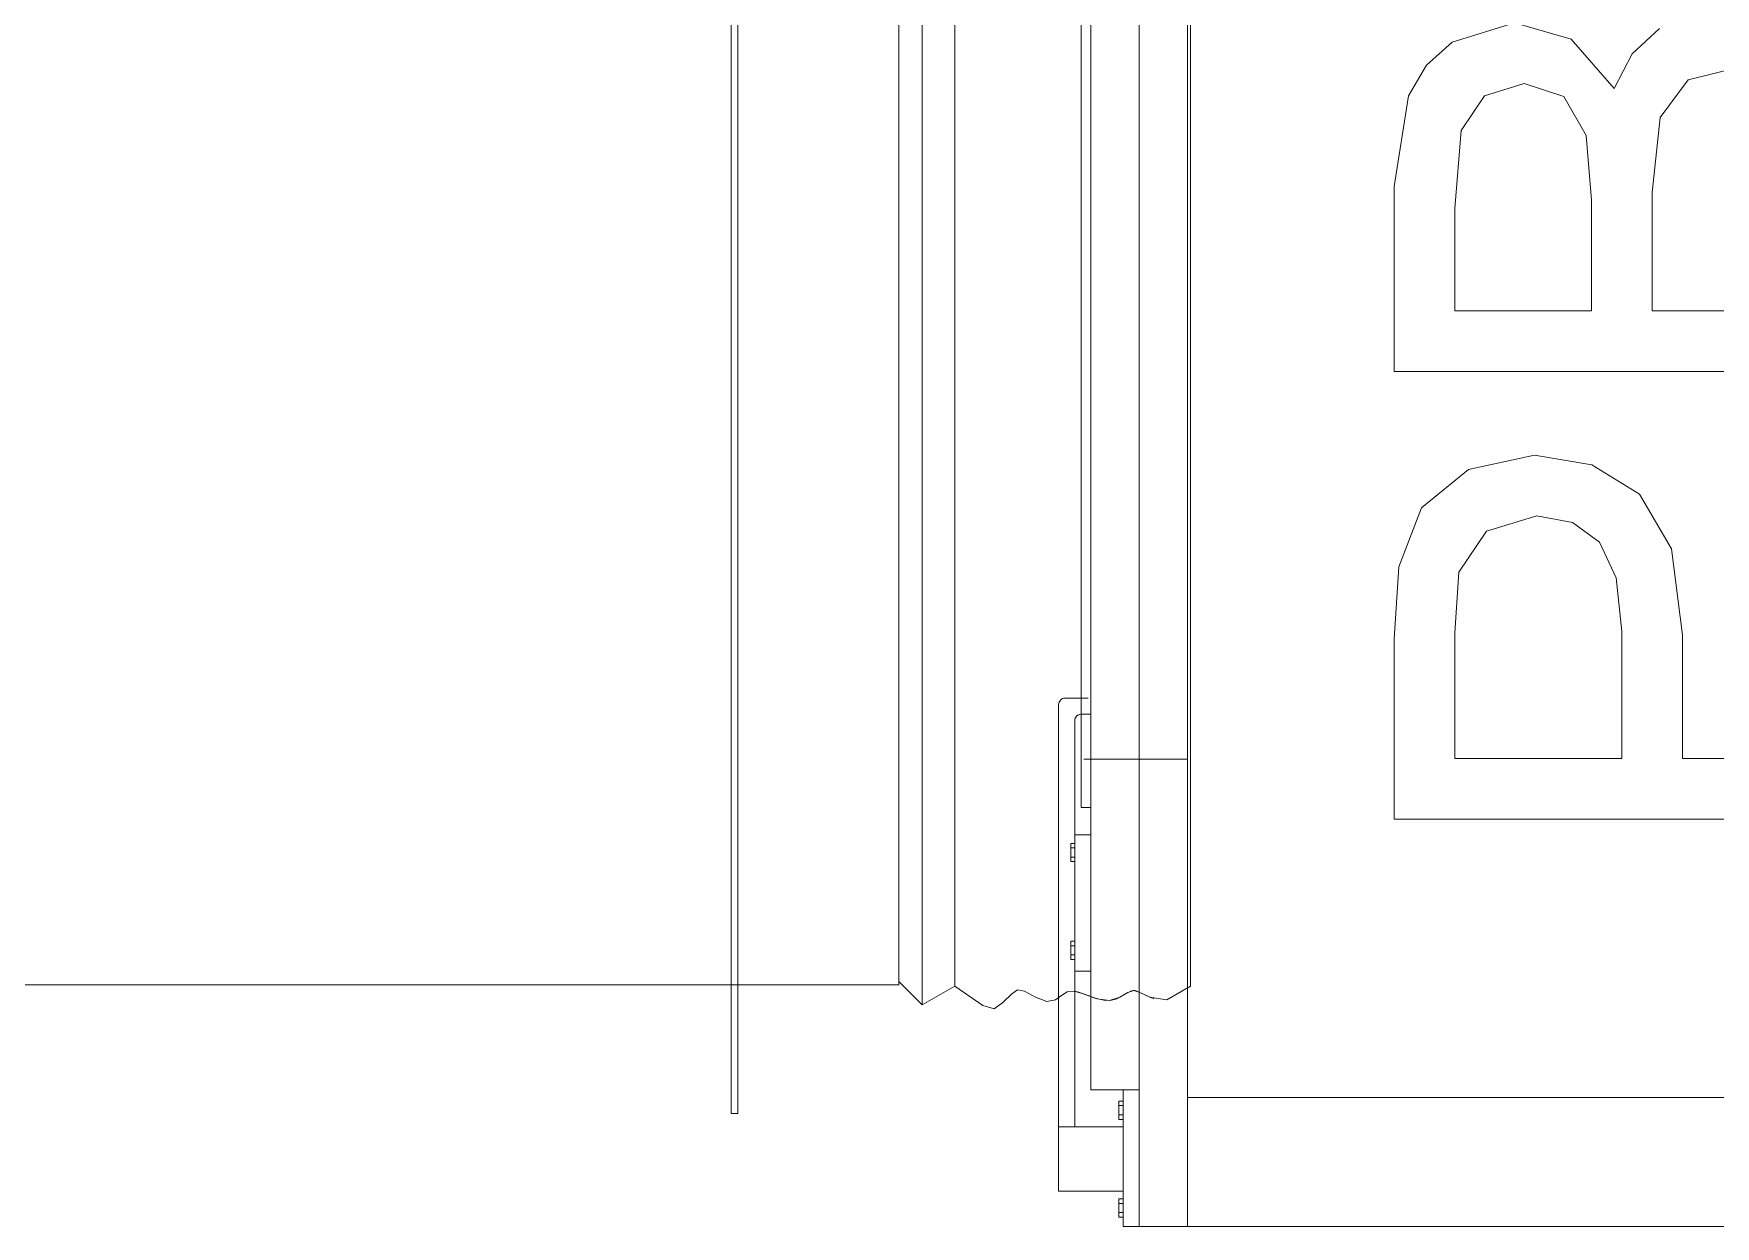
# Model space of a CAD drawing. Header units: millimetres. Extents: x -22227 to 20164, y 15335 to 61747.
# Drawn here: x 2485 to 3007, y 54742 to 55112 of the extents above; entities that cross this region are included whole.
import ezdxf

# ---------------------------------------------------------------- set-up
doc = ezdxf.new("R2010")
doc.units = ezdxf.units.MM
doc.layers.add('A-GLAZ', color=7, linetype='Continuous', lineweight=9, true_color=0x00007f)
doc.layers.add('M-EQPM', color=7, linetype='Continuous', lineweight=5)

# ---------------------------------------------------------------- blocks, each defined once
blk = doc.blocks.new('Passbox - KT 500x500x400-1231699-MẶT BẰNG BỐ TRÍ THIẾT BỊ')
at = {"layer": 'A-GLAZ', "color": 254, "true_color": 0xcccce5}
for p, q in [((-294.12, 240), (-314.12, 240)), ((-314.12, 220), (-314.12, 240)), ((-294.12, 240), (-294.12, 235)), ((-294.12, 240), (-163, 240)), ((-245.76, 235), (-294.12, 235)), ((-294.12, 235), (-294.12, 220)), ((-245.76, 235), (-203.39, 235)), ((-245.76, 230), (-245.76, 235)), ((-240.72, 236.26), (-242.14, 236.26)), ((-242.14, 236.26), (-240.72, 236.26)), ((-242.14, 235), (-242.14, 236.26)), ((-240.72, 235), (-242.14, 235)), ((-242.14, 235), (-240.72, 235)), ((-237.89, 236.26), (-240.72, 236.26)), ((-240.72, 236.26), (-237.89, 236.26)), ((-240.72, 235), (-240.72, 236.26)), ((-240.72, 235), (-240.72, 236.26)), ((-237.89, 235), (-240.72, 235)), ((-240.72, 235), (-237.89, 235)), ((-237.89, 236.26), (-236.47, 236.26)), ((-236.47, 236.26), (-237.89, 236.26)), ((-237.89, 236.26), (-237.89, 235)), ((-237.89, 235), (-237.89, 236.26)), ((-237.89, 235), (-236.47, 235)), ((-236.47, 235), (-237.89, 235)), ((-236.47, 235), (-236.47, 236.26)), ((-210.35, 236.26), (-211.77, 236.26)), ((-211.77, 236.26), (-210.35, 236.26)), ((-211.77, 235), (-211.77, 236.26)), ((-210.35, 235), (-211.77, 235)), ((-211.77, 235), (-210.35, 235)), ((-210.35, 236.26), (-207.52, 236.26)), ((-207.52, 236.26), (-210.35, 236.26)), ((-210.35, 236.26), (-210.35, 235)), ((-210.35, 235), (-210.35, 236.26)), ((-210.35, 235), (-207.52, 235)), ((-207.52, 235), (-210.35, 235)), ((-207.52, 236.26), (-206.1, 236.26)), ((-206.1, 236.26), (-207.52, 236.26)), ((-207.52, 235), (-207.52, 236.26)), ((-207.52, 235), (-207.52, 236.26)), ((-207.52, 235), (-206.1, 235)), ((-206.1, 235), (-207.52, 235)), ((-206.1, 235), (-206.1, 236.26)), ((-168, 235), (-203.39, 235)), ((-203.39, 235), (-203.39, 230)), ((-161, 238), (-161, 233)), ((-245.76, 230), (-282.63, 230)), ((-282.63, 220), (-282.63, 230)), ((-203.39, 230), (-245.76, 230)), ((-192.96, 230), (-203.39, 230)), ((-195, 230), (-135, 230)), ((-195, 230), (-192.96, 230)), ((-180.32, 233), (-192.96, 233)), ((-178.47, 233), (-180, 233)), ((-180, 233), (-178.47, 233)), ((-180, 232.19), (-180, 200)), ((-173.97, 233), (-177.68, 233)), ((-177.68, 233), (-166.82, 233)), ((-166.82, 233), (-173.97, 233)), ((-135, 233), (-165.15, 233)), ((-165.15, 233), (-135, 233)), ((-135, 233), (190, 233)), ((190, 233), (-135, 233)), ((190, 230), (-135, 230)), ((-314.12, 220), (-325, 220)), ((-325, 215), (-325, 220)), ((-320.72, 220), (-322.14, 220)), ((-322.14, 220), (-320.72, 220)), ((-320.72, 220), (-322.14, 220)), ((-322.14, 220), (-320.72, 220)), ((-317.89, 220), (-320.72, 220)), ((-320.72, 220), (-317.89, 220)), ((-317.89, 220), (-320.72, 220)), ((-320.72, 220), (-317.89, 220)), ((-317.89, 220), (-316.47, 220)), ((-316.47, 220), (-317.89, 220)), ((-317.89, 220), (-316.47, 220)), ((-316.47, 220), (-317.89, 220)), ((-294.12, 220), (-314.12, 220)), ((-282.63, 220), (-294.12, 220)), ((-290.35, 220), (-291.77, 220)), ((-291.77, 220), (-290.35, 220)), ((-290.35, 220), (-291.77, 220)), ((-291.77, 220), (-290.35, 220)), ((-290.35, 220), (-287.52, 220)), ((-287.52, 220), (-290.35, 220)), ((-290.35, 220), (-287.52, 220)), ((-287.52, 220), (-290.35, 220)), ((-287.52, 220), (-286.1, 220)), ((-286.1, 220), (-287.52, 220)), ((-287.52, 220), (-286.1, 220)), ((-286.1, 220), (-287.52, 220)), ((-282.63, 215), (-282.63, 220)), ((-282.63, 215), (-325, 215)), ((-325, 200), (-325, 215)), ((300, 215), (-282.63, 215)), ((-325, 200), (-325, 25)), ((-285, 200), (-285, 25)), ((-285, 200), (-285, 25)), ((-198.55, 25), (-198.55, 135.85)), ((-198.55, 135.85), (-142.71, 135.85)), ((-142.71, 135.85), (-120.19, 134.41)), ((-59.64, 25), (-59.64, 135.85)), ((-59.64, 135.85), (-2.14, 135.85)), ((-2.14, 135.85), (26.02, 131.42)), ((-120.19, 134.41), (-101.89, 127.37)), ((26.02, 131.42), (35.49, 125.79)), ((-101.89, 127.37), (-90.02, 112.8)), ((35.49, 125.79), (42.65, 117.79)), ((-140.76, 117.01), (-179.71, 117.01)), ((-179.71, 117.01), (-179.71, 65.21)), ((-121.92, 115.73), (-140.76, 117.01)), ((-109.21, 107.19), (-121.92, 115.73)), ((-9.02, 117.01), (-40.8, 117.01)), ((-40.8, 117.01), (-40.8, 74.63)), ((15.19, 115.04), (-9.02, 117.01)), ((26.04, 107.78), (15.19, 115.04)), ((42.65, 117.79), (48.67, 98.51)), ((-90.02, 112.8), (-85.54, 92.25)), ((-104.37, 91.59), (-109.21, 107.19)), ((29.83, 95.49), (26.04, 107.78)), ((25.77, 83.22), (29.83, 95.49)), ((48.67, 98.51), (43.61, 80.91)), ((-106.42, 80.45), (-104.37, 91.59)), ((-85.54, 92.25), (-88.57, 74.49)), ((-112.58, 72.13), (-106.42, 80.45)), ((13.68, 76.25), (25.77, 83.22)), ((43.61, 80.91), (28.32, 67.57)), ((-88.57, 74.49), (-97.66, 59.7)), ((-40.8, 74.63), (-6.4, 74.63)), ((-6.4, 74.63), (13.68, 76.25)), ((-123.61, 66.94), (-112.58, 72.13)), ((-179.71, 65.21), (-140.31, 65.21)), ((-140.31, 65.21), (-123.61, 66.94)), ((28.32, 67.57), (39, 62)), ((-97.66, 59.7), (-114.66, 49.71)), ((39, 62), (46.88, 53.52)), ((-4.01, 55.8), (-40.8, 55.8)), ((-40.8, 55.8), (-40.8, 25)), ((19.25, 53.28), (-4.01, 55.8)), ((30.94, 44.54), (19.25, 53.28)), ((-114.66, 49.71), (-141.42, 46.38)), ((-141.42, 46.38), (-179.71, 46.38)), ((-179.71, 46.38), (-179.71, 25)), ((34.54, 29.9), (30.94, 44.54))]:
    blk.add_line(p, q, dxfattribs=at)
at = {"layer": 'A-GLAZ', "color": 9, "true_color": 0xaaaad4}
for p, q in [((-314.12, 240), (-294.12, 240)), ((-314.12, 220), (-314.12, 240)), ((-163, 240), (-294.12, 240)), ((-294.12, 220), (-294.12, 240)), ((-294.12, 235), (-245.76, 235)), ((-245.76, 235), (-203.39, 235)), ((-245.76, 230), (-245.76, 235)), ((-240.72, 236.26), (-242.14, 236.26)), ((-242.14, 236.26), (-240.72, 236.26)), ((-242.14, 235), (-242.14, 236.26)), ((-237.89, 236.26), (-240.72, 236.26)), ((-240.72, 236.26), (-237.89, 236.26)), ((-240.72, 235), (-240.72, 236.26)), ((-240.72, 235), (-240.72, 236.26)), ((-237.89, 236.26), (-236.47, 236.26)), ((-236.47, 236.26), (-237.89, 236.26)), ((-237.89, 236.26), (-237.89, 235)), ((-237.89, 235), (-237.89, 236.26)), ((-236.47, 235), (-236.47, 236.26)), ((-210.35, 236.26), (-211.77, 236.26)), ((-211.77, 236.26), (-210.35, 236.26)), ((-211.77, 235), (-211.77, 236.26)), ((-210.35, 236.26), (-207.52, 236.26)), ((-207.52, 236.26), (-210.35, 236.26)), ((-210.35, 236.26), (-210.35, 235)), ((-210.35, 235), (-210.35, 236.26)), ((-207.52, 236.26), (-206.1, 236.26)), ((-206.1, 236.26), (-207.52, 236.26)), ((-207.52, 235), (-207.52, 236.26)), ((-207.52, 235), (-207.52, 236.26)), ((-206.1, 235), (-206.1, 236.26)), ((-203.39, 235), (-168, 235)), ((-203.39, 230), (-203.39, 235)), ((-161, 233), (-161, 238)), ((-282.63, 230), (300, 230)), ((-282.63, 215), (-282.63, 230)), ((-195, 233), (-195, 230)), ((-192.96, 233), (-195, 233)), ((-135, 233), (-195, 233)), ((-135, 233), (190, 233)), ((-325, 220), (-282.63, 220)), ((-325, 215), (-325, 220)), ((-320.72, 221.35), (-322.14, 221.35)), ((-322.14, 221.35), (-320.72, 221.35)), ((-320.72, 221.35), (-322.14, 221.35)), ((-322.14, 221.35), (-320.72, 221.35)), ((-322.14, 220), (-322.14, 221.35)), ((-322.14, 220), (-322.14, 221.35)), ((-317.89, 221.35), (-320.72, 221.35)), ((-320.72, 221.35), (-317.89, 221.35)), ((-317.89, 221.35), (-320.72, 221.35)), ((-320.72, 221.35), (-317.89, 221.35)), ((-320.72, 220), (-320.72, 221.35)), ((-320.72, 220), (-320.72, 221.35)), ((-320.72, 220), (-320.72, 221.35)), ((-320.72, 220), (-320.72, 221.35)), ((-317.89, 221.35), (-316.47, 221.35)), ((-316.47, 221.35), (-317.89, 221.35)), ((-317.89, 221.35), (-316.47, 221.35)), ((-316.47, 221.35), (-317.89, 221.35)), ((-317.89, 221.35), (-317.89, 220)), ((-317.89, 220), (-317.89, 221.35)), ((-317.89, 221.35), (-317.89, 220)), ((-317.89, 220), (-317.89, 221.35)), ((-316.47, 220), (-316.47, 221.35)), ((-316.47, 220), (-316.47, 221.35)), ((-290.35, 221.35), (-291.77, 221.35)), ((-291.77, 221.35), (-290.35, 221.35)), ((-290.35, 221.35), (-291.77, 221.35)), ((-291.77, 221.35), (-290.35, 221.35)), ((-291.77, 220), (-291.77, 221.35)), ((-291.77, 220), (-291.77, 221.35)), ((-290.35, 221.35), (-287.52, 221.35)), ((-287.52, 221.35), (-290.35, 221.35)), ((-290.35, 221.35), (-287.52, 221.35)), ((-287.52, 221.35), (-290.35, 221.35)), ((-290.35, 221.35), (-290.35, 220)), ((-290.35, 220), (-290.35, 221.35)), ((-290.35, 221.35), (-290.35, 220)), ((-290.35, 220), (-290.35, 221.35)), ((-287.52, 221.35), (-286.1, 221.35)), ((-286.1, 221.35), (-287.52, 221.35)), ((-287.52, 221.35), (-286.1, 221.35)), ((-286.1, 221.35), (-287.52, 221.35)), ((-287.52, 220), (-287.52, 221.35)), ((-287.52, 220), (-287.52, 221.35)), ((-287.52, 220), (-287.52, 221.35)), ((-287.52, 220), (-287.52, 221.35)), ((-286.1, 220), (-286.1, 221.35)), ((-286.1, 220), (-286.1, 221.35)), ((-325, 215), (325, 215)), ((-325, 200), (-325, 215)), ((325, 200), (-325, 200)), ((-325, 25), (-325, 200)), ((-325, 200), (325, 200)), ((-142.71, 135.85), (-198.55, 135.85)), ((-198.55, 135.85), (-198.55, 25)), ((-120.19, 134.41), (-142.71, 135.85)), ((-2.14, 135.85), (-59.64, 135.85)), ((-59.64, 135.85), (-59.64, 25)), ((26.02, 131.42), (-2.14, 135.85)), ((-101.89, 127.37), (-120.19, 134.41)), ((35.49, 125.79), (26.02, 131.42)), ((-90.02, 112.8), (-101.89, 127.37)), ((42.65, 117.79), (35.49, 125.79)), ((-179.71, 65.21), (-179.71, 117.01)), ((-179.71, 117.01), (-140.76, 117.01)), ((-140.76, 117.01), (-121.92, 115.73)), ((-121.92, 115.73), (-109.21, 107.19)), ((-40.8, 74.63), (-40.8, 117.01)), ((-40.8, 117.01), (-9.02, 117.01)), ((-9.02, 117.01), (15.19, 115.04)), ((15.19, 115.04), (26.04, 107.78)), ((48.67, 98.51), (42.65, 117.79)), ((-85.54, 92.25), (-90.02, 112.8)), ((-109.21, 107.19), (-104.37, 91.59)), ((26.04, 107.78), (29.83, 95.49)), ((29.83, 95.49), (25.77, 83.22)), ((43.61, 80.91), (48.67, 98.51)), ((-104.37, 91.59), (-106.42, 80.45)), ((-88.57, 74.49), (-85.54, 92.25)), ((-106.42, 80.45), (-112.58, 72.13)), ((25.77, 83.22), (13.68, 76.25)), ((28.32, 67.57), (43.61, 80.91)), ((-97.66, 59.7), (-88.57, 74.49)), ((-6.4, 74.63), (-40.8, 74.63)), ((13.68, 76.25), (-6.4, 74.63)), ((-112.58, 72.13), (-123.61, 66.94)), ((-140.31, 65.21), (-179.71, 65.21)), ((-123.61, 66.94), (-140.31, 65.21)), ((39, 62), (28.32, 67.57)), ((-114.66, 49.71), (-97.66, 59.7)), ((46.88, 53.52), (39, 62)), ((-40.8, 25), (-40.8, 55.8)), ((-40.8, 55.8), (-4.01, 55.8)), ((-4.01, 55.8), (19.25, 53.28)), ((19.25, 53.28), (30.94, 44.54)), ((-141.42, 46.38), (-114.66, 49.71)), ((-179.71, 25), (-179.71, 46.38)), ((-179.71, 46.38), (-141.42, 46.38)), ((30.94, 44.54), (34.54, 29.9))]:
    blk.add_line(p, q, dxfattribs=at)
at = {"layer": 'A-GLAZ', "color": 254, "true_color": 0xe0e0ef}
for p, q in [((-294.12, 235), (-294.12, 240)), ((-294.12, 240), (-294.12, 235)), ((-203.39, 235), (-245.76, 235)), ((-203.39, 235), (-245.76, 235)), ((-240.72, 235), (-242.14, 235)), ((-242.14, 235), (-240.72, 235)), ((-237.89, 235), (-240.72, 235)), ((-240.72, 235), (-237.89, 235)), ((-237.89, 235), (-236.47, 235)), ((-236.47, 235), (-237.89, 235)), ((-210.35, 235), (-211.77, 235)), ((-211.77, 235), (-210.35, 235)), ((-210.35, 235), (-207.52, 235)), ((-207.52, 235), (-210.35, 235)), ((-207.52, 235), (-206.1, 235)), ((-206.1, 235), (-207.52, 235)), ((-245.76, 230), (-203.39, 230)), ((-203.39, 230), (-245.76, 230)), ((-192.96, 230), (-180.32, 230)), ((-180, 230), (-192.96, 230)), ((-178.47, 233), (-180, 233)), ((-180, 233), (-178.47, 233)), ((-178.47, 230), (-180, 230)), ((-180, 230), (-178.47, 230)), ((-166.82, 233), (-177.68, 233)), ((-177.68, 233), (-173.97, 233)), ((-173.97, 230), (-177.68, 230)), ((-177.68, 230), (-166.82, 230)), ((-174.23, 233), (-177.43, 233)), ((-173.97, 233), (-166.82, 233)), ((-166.82, 230), (-173.97, 230)), ((-166, 232.76), (-166, 230)), ((-166, 230), (-166, 232.76)), ((-157.5, 230), (-165.15, 230)), ((-165.15, 230), (-135, 230)), ((-157.5, 233), (-161.22, 233)), ((-161.22, 233), (-135, 233)), ((-161, 230.83), (-161, 233)), ((-135, 233), (-157.5, 233)), ((-146.65, 230), (-157.5, 230)), ((-135, 230), (-146.65, 230)), ((190, 233), (-135, 233)), ((-135, 233), (190, 233)), ((-135, 230), (190, 230)), ((190, 230), (-135, 230)), ((-314.12, 220), (-294.12, 220)), ((-294.12, 220), (-314.12, 220)), ((-282.63, 220), (-282.63, 215)), ((-282.63, 215), (-282.63, 220)), ((-325, 215), (-282.63, 215)), ((-180, 215), (-325, 215)), ((-282.63, 215), (-180, 215)), ((-157.5, 215), (-180, 215)), ((-180, 215), (-173.97, 215)), ((-173.97, 215), (-166.82, 215)), ((-166.82, 215), (-135, 215)), ((-146.65, 215), (-157.5, 215)), ((-135, 215), (-146.65, 215)), ((-135, 215), (190, 215)), ((190, 215), (-135, 215)), ((-325, 200), (-285, 200)), ((-325, 200), (-285, 200)), ((285, 200), (-285, 200)), ((-180, 200), (-285, 200)), ((-180, 200), (-135, 200)), ((-146.65, 200), (-180, 200)), ((-135, 200), (-146.65, 200)), ((190, 200), (-135, 200)), ((-135, 200), (190, 200))]:
    blk.add_line(p, q, dxfattribs=at)
at = {"layer": 'A-GLAZ', "color": 7, "true_color": 0xececf5}
for p, q in [((-178.47, 230), (-180, 230)), ((-180, 230), (-178.47, 230)), ((-174.5, 230), (-177.68, 230)), ((-177.68, 230), (-174.5, 230)), ((-166.97, 233), (-174.23, 233)), ((-167.57, 230), (-173.97, 230)), ((-173.97, 230), (-167.57, 230)), ((-161.22, 233), (-165.15, 233)), ((-165.15, 233), (-161.22, 233)), ((-158.42, 230), (-165.15, 230)), ((-165.15, 230), (-158.42, 230)), ((-165, 230), (-161, 230)), ((-161, 230), (-165, 230)), ((-135, 233), (-161.16, 233)), ((-161, 233), (-161, 230.83)), ((-147.68, 230), (-157.5, 230)), ((-157.5, 230), (-147.68, 230)), ((-136.07, 230), (-146.65, 230)), ((-146.65, 230), (-136.07, 230)), ((190, 233), (-135, 233)), ((190, 230), (-135, 230)), ((-135, 230), (190, 230)), ((-146.65, 215), (-178.47, 215)), ((-178.47, 215), (-157.5, 215)), ((-157.5, 215), (-146.65, 215)), ((-135, 215), (-146.65, 215)), ((-146.65, 215), (-135, 215)), ((190, 215), (-135, 215)), ((-135, 215), (190, 215)), ((-285, 200), (-180, 200)), ((-285, 200), (-180, 200)), ((-180, 200), (-178.47, 200)), ((-146.65, 200), (-180, 200)), ((-178.47, 200), (-173.97, 200)), ((-173.97, 200), (-135, 200)), ((-135, 200), (-146.65, 200)), ((-135, 200), (190, 200)), ((190, 200), (-135, 200))]:
    blk.add_line(p, q, dxfattribs=at)
at = {"layer": 'A-GLAZ', "color": 7, "true_color": 0xf3f3f9}
for p, q in [((-177.43, 230), (-174.62, 230)), ((-174.38, 230), (-177.43, 230)), ((-161.16, 233), (-165, 233)), ((-178.47, 215), (-180, 215)), ((-180, 215), (-178.47, 215)), ((233.47, 200), (-178.47, 200))]:
    blk.add_line(p, q, dxfattribs=at)
at = {"layer": 'A-GLAZ', "color": 7, "true_color": 0xf7f7fb}
for p, q in [((-174.23, 230), (-167.66, 230)), ((-167.47, 230), (-173.97, 230)), ((-165, 230), (-158.54, 230)), ((-158.35, 230), (-165, 230)), ((-157.7, 230), (-147.68, 230)), ((-147.63, 230), (-157.5, 230)), ((-146.71, 230), (-136.07, 230)), ((-136.06, 230), (-146.65, 230)), ((-135, 230), (190, 230)), ((200.59, 230), (-135, 230)), ((-178.47, 215), (233.47, 215)), ((233.47, 215), (-178.47, 215)), ((-178.47, 200), (233.47, 200)), ((-178.47, 200), (233.47, 200))]:
    blk.add_line(p, q, dxfattribs=at)
at = {"layer": 'A-GLAZ', "color": 9, "true_color": 0xaaaad4}
for centre, start, end in [((-168, 233), 0, 90), ((-168, 233), 15, 75), ((-163, 238), 360, 90)]:
    blk.add_arc(centre, 2, start, end, dxfattribs=at)
at = {"layer": 'A-GLAZ', "color": 254, "true_color": 0xcccce5}
for centre, start, end in [((-168, 233), 75, 90), ((-163, 238), 0, 90), ((-168, 233), 0, 15)]:
    blk.add_arc(centre, 2, start, end, dxfattribs=at)
blk = doc.blocks.new('AK-SGS-M3-A_rvt-1-MẶT BẰNG BỐ TRÍ THIẾT BỊ')
at = {"layer": 'A-GLAZ', "color": 9, "lineweight": 9, "true_color": 0xaaaad4, "rotation": 89.99999999999993}
blk.add_blockref('Passbox - KT 500x500x400-1231699-MẶT BẰNG BỐ TRÍ THIẾT BỊ', (3042.8, 55066.94), dxfattribs=at)
blk = doc.blocks.new('03_DSC_Fan _axial_ - 760-1827556-MẶT BẰNG BỐ TRÍ THIẾT BỊ')
at = {"layer": 'M-EQPM', "color": 34, "true_color": 0x994c00}
for p, q in [((648, 340), (648, -340)), ((648, 340), (648, -340)), ((650, -340), (650, 340)), ((650, -340), (650, 340)), ((707.21, 306.21), (707.21, -306.21)), ((707.21, 306.21), (707.21, -306.21)), ((648, -299), (648, 299)), ((648, -299), (648, 299)), ((650, 299), (650, -299)), ((650, 299), (650, -299)), ((700, -300), (700, 300)), ((700, -300), (700, 300)), ((700, -299), (700, 299)), ((700, -299), (700, 299)), ((700, 298), (700, -298)), ((700, 298), (700, -298)), ((717.36, -300.41), (717.36, 300.41)), ((717.36, -300.41), (717.36, 300.41)), ((790.59, 300.41), (790.59, -300.41)), ((790.59, 300.41), (790.59, -300.41)), ((790.59, -299), (790.59, 299)), ((790.59, -299), (790.59, 299)), ((0, -300), (700, -300)), ((700, -299), (707.21, -306.21)), ((707.21, -306.21), (717.36, -300.41)), ((648, -340), (650, -340))]:
    blk.add_line(p, q, dxfattribs=at)
at = {"layer": 'M-EQPM', "color": 34, "true_color": 0x994c00, "flags": 128}
for points in [[(790.59, -300.41), (783.19, -304.71), (777.96, -303.89), (774.86, -302.37), (772.99, -301.74), (771.13, -302.4), (768.63, -303.87), (765.43, -304.88), (761.6, -304.37), (757.67, -302.96), (754.4, -301.93), (752.23, -302.18), (750.55, -303.31), (748.62, -304.66), (745.97, -305.15), (742.45, -303.79), (739.04, -301.93), (736.85, -301.54), (734.99, -302.87), (732.28, -305.52), (729.55, -307.49), (726.06, -306.39), (717.36, -300.41)], [(717.36, -300.41), (726.06, -306.39), (729.55, -307.49), (732.28, -305.52), (734.99, -302.87), (736.85, -301.54), (739.04, -301.93), (742.45, -303.79), (745.97, -305.15), (748.62, -304.66), (750.55, -303.31), (752.23, -302.18), (754.4, -301.93), (757.67, -302.96), (761.6, -304.37), (765.43, -304.88), (768.63, -303.87), (771.13, -302.4), (772.99, -301.74), (774.86, -302.37), (777.96, -303.89), (783.19, -304.71), (790.59, -300.41)], [(754.42, -301.94), (755.89, -302.31), (760.9, -304.16), (764.11, -304.89), (765.98, -304.81), (767.63, -304.33), (771.16, -302.39), (772.27, -301.85), (772.79, -301.75), (773.25, -301.76), (773.72, -301.87), (775.93, -302.92), (778.18, -303.99), (779.17, -304.35)]]:
    blk.add_lwpolyline(points, dxfattribs=at)
blk = doc.blocks.new('03_DSC_Fan _axial_ - 760-V172-MẶT BẰNG BỐ TRÍ THIẾT BỊ')
at = {"layer": 'M-EQPM', "color": 34, "true_color": 0x994c00}
for p, q in [((648, 340), (648, -340)), ((648, 340), (648, -340)), ((648, 340), (648, -340)), ((648, 340), (648, -340)), ((650, -340), (650, 340)), ((650, -340), (650, 340)), ((650, -340), (650, 340)), ((650, -340), (650, 340)), ((707.21, 306.21), (707.21, -306.21)), ((707.21, 306.21), (707.21, -306.21)), ((707.21, 306.21), (707.21, -306.21)), ((707.21, 306.21), (707.21, -306.21)), ((648, -299), (648, 299)), ((648, -299), (648, 299)), ((648, -299), (648, 299)), ((648, -299), (648, 299)), ((650, 299), (650, -299)), ((650, 299), (650, -299)), ((650, 299), (650, -299)), ((650, 299), (650, -299)), ((700, -300), (700, 300)), ((700, -300), (700, 300)), ((700, -300), (700, 300)), ((700, -300), (700, 300)), ((700, -299), (700, 299)), ((700, -299), (700, 299)), ((700, -299), (700, 299)), ((700, -299), (700, 299)), ((700, 298), (700, -298)), ((700, 298), (700, -298)), ((700, 298), (700, -298)), ((700, 298), (700, -298)), ((717.36, -300.41), (717.36, 300.41)), ((717.36, -300.41), (717.36, 300.41)), ((717.36, -300.41), (717.36, 300.41)), ((717.36, -300.41), (717.36, 300.41)), ((790.59, 300.41), (790.59, -300.41)), ((790.59, 300.41), (790.59, -300.41)), ((790.59, 300.41), (790.59, -300.41)), ((790.59, 300.41), (790.59, -300.41)), ((790.59, -299), (790.59, 299)), ((790.59, -299), (790.59, 299)), ((790.59, -299), (790.59, 299)), ((790.59, -299), (790.59, 299)), ((0, -300), (700, -300)), ((0, -300), (700, -300)), ((700, -299), (707.21, -306.21)), ((700, -299), (707.21, -306.21)), ((707.21, -306.21), (717.36, -300.41)), ((707.21, -306.21), (717.36, -300.41)), ((648, -340), (650, -340)), ((648, -340), (650, -340))]:
    blk.add_line(p, q, dxfattribs=at)
at = {"layer": 'M-EQPM', "color": 34, "true_color": 0x994c00, "flags": 128}
for points in [[(790.59, -300.41), (783.19, -304.71), (777.96, -303.89), (774.86, -302.37), (772.99, -301.74), (771.13, -302.4), (768.63, -303.87), (765.43, -304.88), (761.6, -304.37), (757.67, -302.96), (754.4, -301.93), (752.23, -302.18), (750.55, -303.31), (748.62, -304.66), (745.97, -305.15), (742.45, -303.79), (739.04, -301.93), (736.85, -301.54), (734.99, -302.87), (732.28, -305.52), (729.55, -307.49), (726.06, -306.39), (717.36, -300.41)], [(717.36, -300.41), (726.06, -306.39), (729.55, -307.49), (732.28, -305.52), (734.99, -302.87), (736.85, -301.54), (739.04, -301.93), (742.45, -303.79), (745.97, -305.15), (748.62, -304.66), (750.55, -303.31), (752.23, -302.18), (754.4, -301.93), (757.67, -302.96), (761.6, -304.37), (765.43, -304.88), (768.63, -303.87), (771.13, -302.4), (772.99, -301.74), (774.86, -302.37), (777.96, -303.89), (783.19, -304.71), (790.59, -300.41)], [(790.59, -300.41), (783.19, -304.71), (777.96, -303.89), (774.86, -302.37), (772.99, -301.74), (771.13, -302.4), (768.63, -303.87), (765.43, -304.88), (761.6, -304.37), (757.67, -302.96), (754.4, -301.93), (752.23, -302.18), (750.55, -303.31), (748.62, -304.66), (745.97, -305.15), (742.45, -303.79), (739.04, -301.93), (736.85, -301.54), (734.99, -302.87), (732.28, -305.52), (729.55, -307.49), (726.06, -306.39), (717.36, -300.41)], [(717.36, -300.41), (726.06, -306.39), (729.55, -307.49), (732.28, -305.52), (734.99, -302.87), (736.85, -301.54), (739.04, -301.93), (742.45, -303.79), (745.97, -305.15), (748.62, -304.66), (750.55, -303.31), (752.23, -302.18), (754.4, -301.93), (757.67, -302.96), (761.6, -304.37), (765.43, -304.88), (768.63, -303.87), (771.13, -302.4), (772.99, -301.74), (774.86, -302.37), (777.96, -303.89), (783.19, -304.71), (790.59, -300.41)], [(754.42, -301.94), (755.89, -302.31), (760.9, -304.16), (764.11, -304.89), (765.98, -304.81), (767.63, -304.33), (771.16, -302.39), (772.27, -301.85), (772.79, -301.75), (773.25, -301.76), (773.72, -301.87), (775.93, -302.92), (778.18, -303.99), (779.17, -304.35)], [(754.42, -301.94), (755.89, -302.31), (760.9, -304.16), (764.11, -304.89), (765.98, -304.81), (767.63, -304.33), (771.16, -302.39), (772.27, -301.85), (772.79, -301.75), (773.25, -301.76), (773.72, -301.87), (775.93, -302.92), (778.18, -303.99), (779.17, -304.35)]]:
    blk.add_lwpolyline(points, dxfattribs=at)
blk = doc.blocks.new('03_DSC_Fan _axial_ - 760-V177-MẶT BẰNG BỐ TRÍ THIẾT BỊ')
at = {"layer": 'M-EQPM', "color": 34, "true_color": 0x994c00}
for p, q in [((648, 340), (648, -340)), ((648, 340), (648, -340)), ((648, 340), (648, -340)), ((648, 340), (648, -340)), ((650, -340), (650, 340)), ((650, -340), (650, 340)), ((650, -340), (650, 340)), ((650, -340), (650, 340)), ((707.21, 306.21), (707.21, -306.21)), ((707.21, 306.21), (707.21, -306.21)), ((707.21, 306.21), (707.21, -306.21)), ((707.21, 306.21), (707.21, -306.21)), ((648, -299), (648, 299)), ((648, -299), (648, 299)), ((648, -299), (648, 299)), ((648, -299), (648, 299)), ((650, 299), (650, -299)), ((650, 299), (650, -299)), ((650, 299), (650, -299)), ((650, 299), (650, -299)), ((700, -300), (700, 300)), ((700, -300), (700, 300)), ((700, -300), (700, 300)), ((700, -300), (700, 300)), ((700, -299), (700, 299)), ((700, -299), (700, 299)), ((700, -299), (700, 299)), ((700, -299), (700, 299)), ((700, 298), (700, -298)), ((700, 298), (700, -298)), ((700, 298), (700, -298)), ((700, 298), (700, -298)), ((717.36, -300.41), (717.36, 300.41)), ((717.36, -300.41), (717.36, 300.41)), ((717.36, -300.41), (717.36, 300.41)), ((717.36, -300.41), (717.36, 300.41)), ((790.59, 300.41), (790.59, -300.41)), ((790.59, 300.41), (790.59, -300.41)), ((790.59, 300.41), (790.59, -300.41)), ((790.59, 300.41), (790.59, -300.41)), ((790.59, -299), (790.59, 299)), ((790.59, -299), (790.59, 299)), ((790.59, -299), (790.59, 299)), ((790.59, -299), (790.59, 299)), ((0, -300), (700, -300)), ((0, -300), (700, -300)), ((700, -299), (707.21, -306.21)), ((700, -299), (707.21, -306.21)), ((707.21, -306.21), (717.36, -300.41)), ((707.21, -306.21), (717.36, -300.41)), ((648, -340), (650, -340)), ((648, -340), (650, -340))]:
    blk.add_line(p, q, dxfattribs=at)
at = {"layer": 'M-EQPM', "color": 34, "true_color": 0x994c00, "flags": 128}
for points in [[(790.59, -300.41), (783.19, -304.71), (777.96, -303.89), (774.86, -302.37), (772.99, -301.74), (771.13, -302.4), (768.63, -303.87), (765.43, -304.88), (761.6, -304.37), (757.67, -302.96), (754.4, -301.93), (752.23, -302.18), (750.55, -303.31), (748.62, -304.66), (745.97, -305.15), (742.45, -303.79), (739.04, -301.93), (736.85, -301.54), (734.99, -302.87), (732.28, -305.52), (729.55, -307.49), (726.06, -306.39), (717.36, -300.41)], [(717.36, -300.41), (726.06, -306.39), (729.55, -307.49), (732.28, -305.52), (734.99, -302.87), (736.85, -301.54), (739.04, -301.93), (742.45, -303.79), (745.97, -305.15), (748.62, -304.66), (750.55, -303.31), (752.23, -302.18), (754.4, -301.93), (757.67, -302.96), (761.6, -304.37), (765.43, -304.88), (768.63, -303.87), (771.13, -302.4), (772.99, -301.74), (774.86, -302.37), (777.96, -303.89), (783.19, -304.71), (790.59, -300.41)], [(790.59, -300.41), (783.19, -304.71), (777.96, -303.89), (774.86, -302.37), (772.99, -301.74), (771.13, -302.4), (768.63, -303.87), (765.43, -304.88), (761.6, -304.37), (757.67, -302.96), (754.4, -301.93), (752.23, -302.18), (750.55, -303.31), (748.62, -304.66), (745.97, -305.15), (742.45, -303.79), (739.04, -301.93), (736.85, -301.54), (734.99, -302.87), (732.28, -305.52), (729.55, -307.49), (726.06, -306.39), (717.36, -300.41)], [(717.36, -300.41), (726.06, -306.39), (729.55, -307.49), (732.28, -305.52), (734.99, -302.87), (736.85, -301.54), (739.04, -301.93), (742.45, -303.79), (745.97, -305.15), (748.62, -304.66), (750.55, -303.31), (752.23, -302.18), (754.4, -301.93), (757.67, -302.96), (761.6, -304.37), (765.43, -304.88), (768.63, -303.87), (771.13, -302.4), (772.99, -301.74), (774.86, -302.37), (777.96, -303.89), (783.19, -304.71), (790.59, -300.41)], [(754.42, -301.94), (755.89, -302.31), (760.9, -304.16), (764.11, -304.89), (765.98, -304.81), (767.63, -304.33), (771.16, -302.39), (772.27, -301.85), (772.79, -301.75), (773.25, -301.76), (773.72, -301.87), (775.93, -302.92), (778.18, -303.99), (779.17, -304.35)], [(754.42, -301.94), (755.89, -302.31), (760.9, -304.16), (764.11, -304.89), (765.98, -304.81), (767.63, -304.33), (771.16, -302.39), (772.27, -301.85), (772.79, -301.75), (773.25, -301.76), (773.72, -301.87), (775.93, -302.92), (778.18, -303.99), (779.17, -304.35)]]:
    blk.add_lwpolyline(points, dxfattribs=at)
blk = doc.blocks.new('AK-SGS-M3-Hrvt_rvt-1-MẶT BẰNG BỐ TRÍ THIẾT BỊ')
at = {"layer": 'M-EQPM', "lineweight": 9}
for name in ['03_DSC_Fan _axial_ - 760-1827556-MẶT BẰNG BỐ TRÍ THIẾT BỊ', '03_DSC_Fan _axial_ - 760-V172-MẶT BẰNG BỐ TRÍ THIẾT BỊ', '03_DSC_Fan _axial_ - 760-V177-MẶT BẰNG BỐ TRÍ THIẾT BỊ']:
    blk.add_blockref(name, (2053.19, 55116.94), dxfattribs=at)

msp = doc.modelspace()

# ---------------------------------------------------------------- block references
at = {"lineweight": 5}
for name in ['AK-SGS-M3-Hrvt_rvt-1-MẶT BẰNG BỐ TRÍ THIẾT BỊ', 'AK-SGS-M3-A_rvt-1-MẶT BẰNG BỐ TRÍ THIẾT BỊ']:
    msp.add_blockref(name, (0, 0), dxfattribs=at)

doc.saveas('drawing.dxf')
